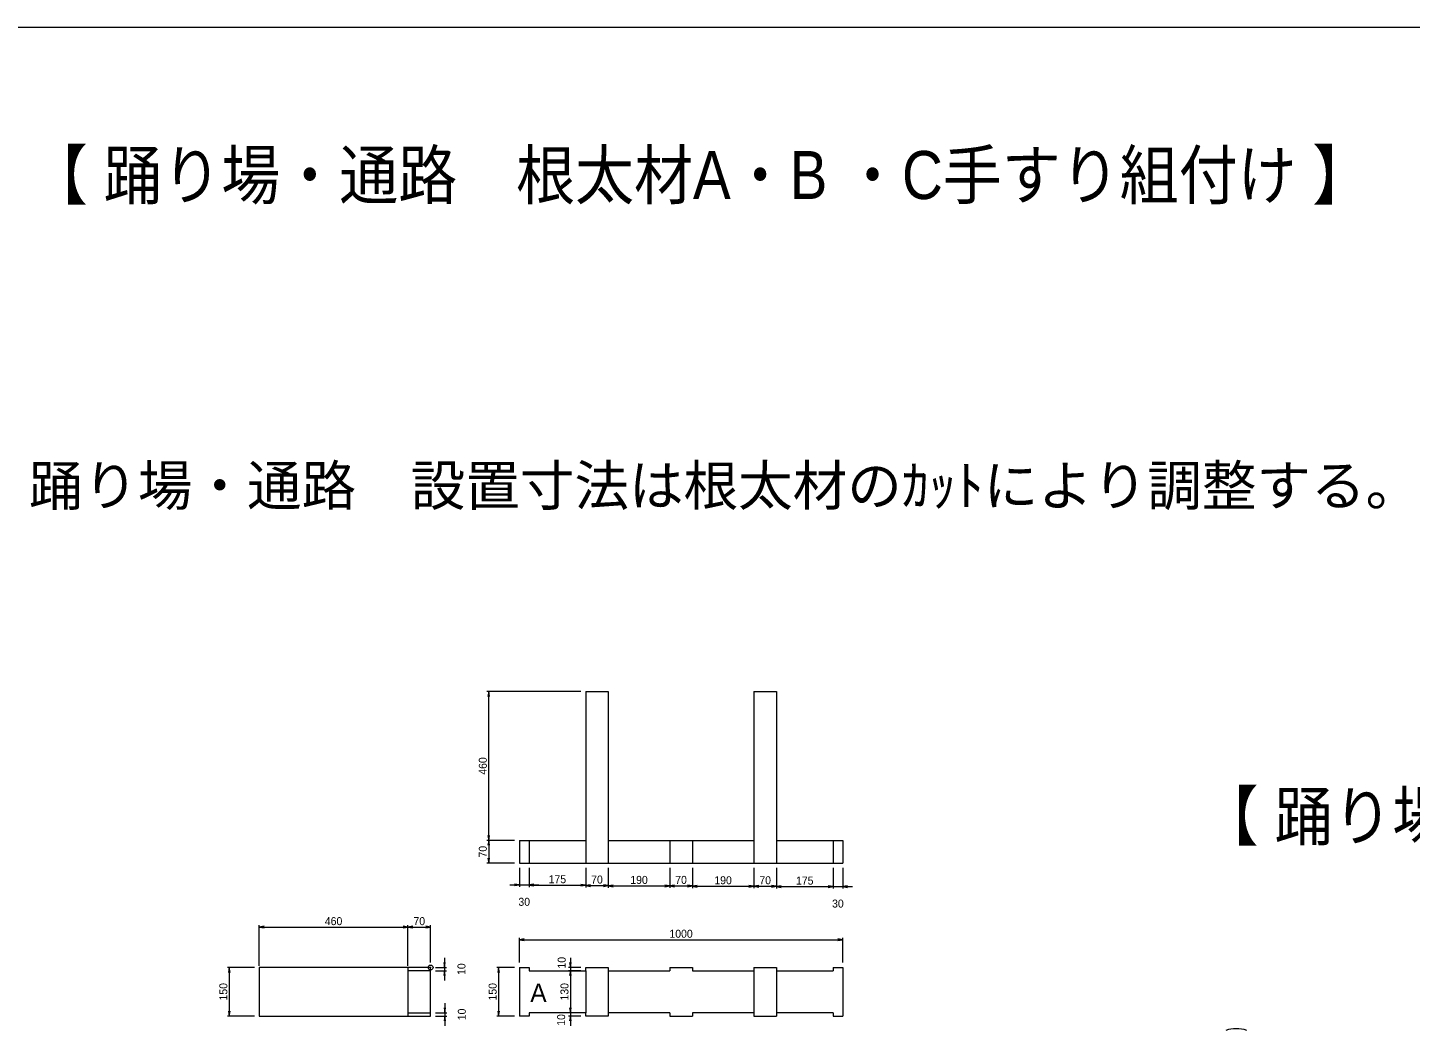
# Model space of a CAD drawing. Units: millimetres at full size, sheet at 1:30. Extents: x 300 to 12300, y 300 to 8610.
# Drawn here: x 4309 to 8585, y 5510 to 8610 of the extents above; entities that cross this region are included whole.
import ezdxf
from ezdxf.enums import TextEntityAlignment as Align

# ---------------------------------------------------------------- set-up
doc = ezdxf.new("R2010")
doc.units = ezdxf.units.MM
doc.header["$LTSCALE"] = 30
doc.header["$PDMODE"] = 32
doc.header["$PDSIZE"] = 15
for name, color, linetype, lineweight in [('図面枠-A3', 7, 'Continuous', 20), ('図面枠-レイアウト', 7, 'Continuous', 13), ('寸法', 7, 'Continuous', 13), ('支柱', 7, 'Continuous', 18), ('根太材A', 7, 'Continuous', 18)]:
    doc.layers.add(name, color=color, linetype=linetype, lineweight=lineweight)
doc.layers.add('文字', color=7, linetype='Continuous')
doc.styles.add('Arial', font='')
doc.styles.add('ＭＳ Ｐゴシック', font='')
doc.styles.get('Arial').set_extended_font_data('Arial')
doc.styles.get('ＭＳ Ｐゴシック').set_extended_font_data('MS PGothic')

# ---------------------------------------------------------------- blocks, each defined once
blk = doc.blocks.new('open_arrow')
at = {"color": 0, "linetype": 'Continuous', "lineweight": -2}
blk.add_lwpolyline([(7.5, 1.25), (0, 0), (7.5, -1.25)], dxfattribs=at)

msp = doc.modelspace()

# ---------------------------------------------------------------- linework, layer by layer
at = {"layer": '図面枠-A3'}
msp.add_lwpolyline([(300, 300), (12300, 300), (12300, 8610), (300, 8610)], close=True, dxfattribs=at)
at = {"layer": '図面枠-レイアウト'}
msp.add_lwpolyline([(300, 300), (12300, 300), (12300, 8610), (300, 8610)], close=True, dxfattribs=at)
at = {"layer": '寸法'}
for p, q in [((6020.02, 6557.17), (5729.38, 6557.17)), ((5735.38, 6097.17), (5735.38, 6557.17)), ((5815.02, 6097.17), (5729.38, 6097.17)), ((5815.02, 6097.17), (5729.38, 6097.17)), ((5735.38, 6097.17), (5735.38, 6027.17)), ((5815.02, 6027.17), (5729.38, 6027.17)), ((5830.02, 6012.17), (5830.02, 5953.74)), ((5860.02, 6012.17), (5860.02, 5953.74)), ((5860.02, 6012.17), (5860.02, 5952.64)), ((6035.02, 6012.17), (6035.02, 5952.64)), ((6035.02, 6012.17), (6035.02, 5951.54)), ((6105.02, 6012.17), (6105.02, 5951.54)), ((6105.02, 6012.17), (6105.02, 5950.44)), ((6295.02, 6012.17), (6295.02, 5950.44)), ((6295.02, 6012.17), (6295.02, 5950.44)), ((6365.02, 6012.17), (6365.02, 5950.44)), ((6365.02, 6012.17), (6365.02, 5949.33)), ((6555.02, 6012.17), (6555.02, 5949.33)), ((6555.02, 6012.17), (6555.02, 5949.33)), ((6625.02, 6012.17), (6625.02, 5949.33)), ((6625.02, 6012.17), (6625.02, 5948.23)), ((6800.02, 6012.17), (6800.02, 5948.23)), ((6800.02, 6012.17), (6800.02, 5948.23)), ((6830.02, 6012.17), (6830.02, 5948.23)), ((5800.02, 5959.74), (5890.02, 5959.74)), ((5860.02, 5958.64), (6035.02, 5958.64)), ((6035.02, 5957.54), (6105.02, 5957.54)), ((6105.02, 5956.44), (6295.02, 5956.44)), ((6295.02, 5956.44), (6365.02, 5956.44)), ((6365.02, 5955.33), (6555.02, 5955.33)), ((6555.02, 5955.33), (6625.02, 5955.33)), ((6625.02, 5954.23), (6800.02, 5954.23)), ((6770.02, 5954.23), (6860.02, 5954.23)), ((5025.46, 5709.07), (5025.46, 5834.95)), ((5025.46, 5828.95), (5485.46, 5828.95)), ((5485.46, 5719.07), (5485.46, 5834.95)), ((5485.46, 5709.07), (5485.46, 5834.95)), ((5485.46, 5828.95), (5555.46, 5828.95)), ((5555.46, 5719.07), (5555.46, 5834.95)), ((5830.02, 5719.07), (5830.02, 5796)), ((5830.02, 5790), (6830.02, 5790)), ((6830.02, 5719.07), (6830.02, 5796)), ((5598.4, 5734.07), (5598.4, 5664.07)), ((5987.87, 5734.07), (5987.87, 5664.07)), ((5010.46, 5704.07), (4927.06, 5704.07)), ((4933.06, 5704.07), (4933.06, 5554.07)), ((5570.46, 5704.07), (5604.4, 5704.07)), ((5570.46, 5694.07), (5604.4, 5694.07)), ((5815.02, 5704.07), (5759.81, 5704.07)), ((5765.81, 5704.07), (5765.81, 5554.07)), ((6020.02, 5704.07), (5981.87, 5704.07)), ((6020.02, 5694.07), (5981.87, 5694.07)), ((6020.02, 5694.07), (5981.87, 5694.07)), ((5987.87, 5694.07), (5987.87, 5564.07)), ((5570.46, 5564.07), (5605.45, 5564.07)), ((5599.45, 5594.07), (5599.45, 5524.07)), ((6020.02, 5564.07), (5981.87, 5564.07)), ((6020.02, 5564.07), (5981.87, 5564.07)), ((5987.87, 5594.07), (5987.87, 5524.07)), ((5010.46, 5554.07), (4927.06, 5554.07)), ((5570.46, 5554.07), (5605.45, 5554.07)), ((5815.02, 5554.07), (5759.81, 5554.07)), ((6020.02, 5554.07), (5981.87, 5554.07))]:
    msp.add_line(p, q, dxfattribs=at)
at = {"layer": '支柱', "lineweight": 20}
msp.add_arc((8046.99, 5406.68), 108.12, 72.50879, 107.49344, dxfattribs=at)
at = {"layer": '根太材A'}
for p, q in [((6035.02, 6557.17), (6105.02, 6557.17)), ((6035.02, 6557.17), (6035.02, 6027.17)), ((6105.02, 6557.17), (6105.02, 6027.17)), ((6555.02, 6557.17), (6625.02, 6557.17)), ((6555.02, 6557.17), (6555.02, 6027.17)), ((6625.02, 6557.17), (6625.02, 6027.17)), ((5830.02, 6097.17), (6035.02, 6097.17)), ((5830.02, 6097.17), (5830.02, 6027.17)), ((5860.02, 6097.17), (5860.02, 6027.17)), ((6105.02, 6097.17), (6555.02, 6097.17)), ((6295.02, 6097.17), (6295.02, 6027.17)), ((6365.02, 6097.17), (6365.02, 6027.17)), ((6625.02, 6097.17), (6830.02, 6097.17)), ((6800.02, 6097.17), (6800.02, 6027.17)), ((6830.02, 6097.17), (6830.02, 6027.17)), ((5830.02, 6027.17), (6830.02, 6027.17)), ((5485.46, 5704.07), (5025.46, 5704.07)), ((5025.46, 5704.07), (5025.46, 5554.07)), ((5555.46, 5704.07), (5485.46, 5704.07)), ((5485.46, 5704.07), (5485.46, 5554.07)), ((5555.46, 5694.07), (5485.46, 5694.07)), ((5555.46, 5554.07), (5555.46, 5704.07)), ((5830.02, 5704.07), (5830.02, 5554.07)), ((5830.02, 5704.07), (5860.02, 5704.07)), ((5860.02, 5704.07), (5860.02, 5694.07)), ((5860.02, 5694.07), (6035.02, 5694.07)), ((6035.02, 5694.07), (6035.02, 5704.07)), ((6035.02, 5704.07), (6105.02, 5704.07)), ((6035.02, 5694.07), (6035.02, 5564.07)), ((6105.02, 5704.07), (6105.02, 5694.07)), ((6105.02, 5694.07), (6295.02, 5694.07)), ((6105.02, 5694.07), (6105.02, 5564.07)), ((6295.02, 5704.07), (6295.02, 5694.07)), ((6295.02, 5704.07), (6365.02, 5704.07)), ((6295.02, 5704.07), (6295.02, 5694.07)), ((6365.02, 5704.07), (6365.02, 5694.07)), ((6365.02, 5704.07), (6365.02, 5694.07)), ((6365.02, 5694.07), (6555.02, 5694.07)), ((6555.02, 5704.07), (6555.02, 5694.07)), ((6555.02, 5704.07), (6625.02, 5704.07)), ((6555.02, 5694.07), (6555.02, 5564.07)), ((6625.02, 5704.07), (6625.02, 5694.07)), ((6625.02, 5694.07), (6800.02, 5694.07)), ((6625.02, 5694.07), (6625.02, 5564.07)), ((6800.02, 5704.07), (6800.02, 5694.07)), ((6800.02, 5704.07), (6830.02, 5704.07)), ((6830.02, 5704.07), (6830.02, 5554.07)), ((5485.46, 5564.07), (5555.46, 5564.07)), ((6035.02, 5564.07), (5860.02, 5564.07)), ((5860.02, 5564.07), (5860.02, 5554.07)), ((6035.02, 5554.07), (6035.02, 5564.07)), ((6295.02, 5564.07), (6105.02, 5564.07)), ((6105.02, 5564.07), (6105.02, 5554.07)), ((6295.02, 5564.07), (6295.02, 5554.07)), ((6555.02, 5564.07), (6365.02, 5564.07)), ((6365.02, 5564.07), (6365.02, 5554.07)), ((6555.02, 5564.07), (6555.02, 5554.07)), ((6800.02, 5564.07), (6625.02, 5564.07)), ((6625.02, 5564.07), (6625.02, 5554.07)), ((6800.02, 5564.07), (6800.02, 5554.07)), ((5025.46, 5554.07), (5485.46, 5554.07)), ((5485.46, 5554.07), (5555.46, 5554.07)), ((5860.02, 5554.07), (5830.02, 5554.07)), ((6105.02, 5554.07), (6035.02, 5554.07)), ((6295.02, 5554.07), (6365.02, 5554.07)), ((6555.02, 5554.07), (6625.02, 5554.07)), ((6800.02, 5554.07), (6830.02, 5554.07))]:
    msp.add_line(p, q, dxfattribs=at)
msp.add_point((5555.46, 5704.07), dxfattribs=at)

# ---------------------------------------------------------------- block references
at = {"layer": '寸法', "xscale": 2, "yscale": 2}
for p, rotation in [((5735.38, 6557.17), 270), ((5735.38, 6097.17), 90), ((5735.38, 6097.17), 270), ((5735.38, 6027.17), 90), ((5830.02, 5959.74), 180), ((6035.02, 5958.64), 180), ((6105.02, 5957.54), 180), ((6295.02, 5956.44), 180), ((6365.02, 5956.44), 180), ((6555.02, 5955.33), 180), ((6625.02, 5955.33), 180), ((6800.02, 5954.23), 180), ((6800.02, 5954.23), 180), ((5485.46, 5828.95), 180), ((5555.46, 5828.95), 180), ((6830.02, 5790), 180), ((4933.06, 5704.07), 270), ((5598.4, 5704.07), 90), ((5598.4, 5694.07), 270), ((5765.81, 5704.07), 270), ((5987.87, 5704.07), 90), ((5987.87, 5694.07), 270), ((5987.87, 5694.07), 270), ((4933.06, 5554.07), 90), ((5599.45, 5564.07), 90), ((5765.81, 5554.07), 90), ((5987.87, 5564.07), 90), ((5987.87, 5564.07), 90), ((5599.45, 5554.07), 270), ((5987.87, 5554.07), 270)]:
    msp.add_blockref('open_arrow', p, dxfattribs=dict(at, rotation=rotation))
for p in [(5860.02, 5959.74), (5860.02, 5958.64), (6035.02, 5957.54), (6105.02, 5956.44), (6295.02, 5956.44), (6365.02, 5955.33), (6555.02, 5955.33), (6625.02, 5954.23), (6830.02, 5954.23), (5025.46, 5828.95), (5485.46, 5828.95), (5830.02, 5790)]:
    msp.add_blockref('open_arrow', p, dxfattribs=at)

# ---------------------------------------------------------------- texts
at = {"layer": '寸法', "style": 'ＭＳ Ｐゴシック'}
for s, p in [('460', (5716.88, 6327.17)), ('70', (5716.88, 6062.17)), ('10', (5960.87, 5718.84)), ('10', (5650.9, 5699.07)), ('150', (4914.56, 5629.07)), ('150', (5747.31, 5629.07)), ('130', (5969.37, 5629.07)), ('10', (5651.95, 5559.07)), ('10', (5959.1, 5542))]:
    msp.add_text(s, height=24.74, rotation=90, dxfattribs=at).set_placement(p, align=Align.MIDDLE_CENTER)
for s, p in [('175', (5947.52, 5977.14)), ('70', (6070.02, 5976.04)), ('190', (6200.02, 5974.94)), ('70', (6330.02, 5974.94)), ('190', (6460.02, 5973.83)), ('70', (6590.02, 5973.83)), ('175', (6712.52, 5972.73)), ('30', (5845.02, 5907.24)), ('30', (6815.02, 5901.73)), ('460', (5255.46, 5847.45)), ('70', (5520.46, 5847.45)), ('1000', (6330.02, 5808.5))]:
    msp.add_text(s, height=24.74, dxfattribs=at).set_placement(p, align=Align.MIDDLE_CENTER)
at = {"layer": '文字'}
for s, height, style, width, p in [('【 踊り場・通路\u3000根太材A・B ・C手すり組付け 】', 148.5, 'ＭＳ Ｐゴシック', 0.9, (4312.94, 8035.6)), ('【 踊り場・通路\u3000根太材A・B 手すり組付け 】', 148.5, 'ＭＳ Ｐゴシック', 0.9, (7933.73, 6053.56)), ('A', 56.82, 'Arial', 0.95, (5863.89, 5580.55))]:
    msp.add_text(s, height=height, dxfattribs=dict(at, style=style, width=width)).set_placement(p, align=Align.BOTTOM_LEFT)
at = {"layer": '文字', "style": 'ＭＳ Ｐゴシック'}
msp.add_text('踊り場・通路\u3000設置寸法は根太材のｶｯﾄにより調整する。', height=123.7, dxfattribs=at).set_placement((4312.94, 7095.46), align=Align.BOTTOM_LEFT)

doc.saveas('drawing.dxf')
